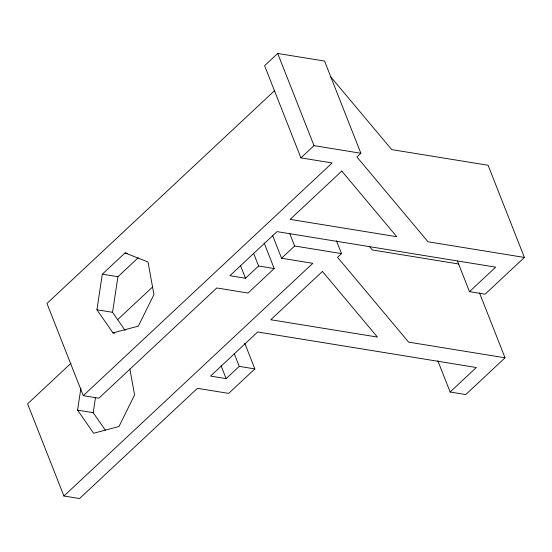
<?xml version="1.0" encoding="UTF-8"?>
<svg xmlns="http://www.w3.org/2000/svg" width="552" height="552" viewBox="0 0 552 552"><rect width="100%" height="100%" fill="white"/><g stroke="black" fill="none" stroke-linecap="round" stroke-linejoin="round"><path stroke-width="0.83" d="M129.886 369.06L134.584 394.956L118.984 426.503L93.619 433.258L77.584 410.136L80.916 388.104M114.609 333.166L112.967 332.897L96.938 309.775L102.313 274.192L125.049 252.933L127.512 253.333M105.349 430.194L93.205 412.675L95.51 397.419M125.187 330.531L112.553 312.315L117.928 276.724L138.207 257.77M330.517 76.611L391.706 149.606L488.085 165.262L524.4 257.446L428.021 241.783L356.902 156.954L360.87 153.249L324.555 61.065L277.704 53.454L264.608 65.702L300.916 157.879L332.152 162.957L83.262 395.653L46.948 303.469L274.468 90.756M70.966 363.285L27.6 403.829L63.915 496.013L79.529 498.546L197.423 388.325L228.659 393.397L254.858 368.908L244.757 343.254M117.479 319.801L152.676 286.895M300.916 157.879L314.019 145.631L360.87 153.249M457.484 261.186L469.483 291.649L495.682 267.154L277.035 231.626L229.873 275.717L245.495 278.256L258.591 266.009L274.213 268.548L264.104 242.894M272.722 235.794L281.568 258.239L294.664 245.992L341.522 253.609L336.465 240.782M274.213 268.548L248.014 293.043L216.777 287.965L98.877 398.192L83.262 395.653M63.915 496.013L312.805 263.318L281.568 258.239M341.522 253.609L337.555 257.315L408.673 342.143L505.052 357.806L479.474 292.877M437.819 360.746L450.135 392.01L476.335 367.515L257.68 331.987L210.526 376.078L226.141 378.617L239.244 366.369L254.858 368.908M524.4 257.446L485.104 294.188L469.483 291.649M505.052 357.806L465.75 394.549L450.135 392.01M112.967 332.897L138.331 326.142L153.932 294.602L148.019 262.021L125.049 252.933M458.871 264.022L372.358 249.959L369.598 246.675M102.313 274.192L117.928 276.724M96.938 309.775L112.553 312.315M77.584 410.136L93.205 412.675M277.704 53.454L314.019 145.631M289.614 233.172L294.664 245.992M253.54 253.182L258.591 266.009M240.437 265.429L245.495 278.256M234.193 353.542L239.244 366.369M221.09 365.79L226.141 378.617M341.778 171.092L290.131 219.379L396.784 236.711L341.778 171.092M322.43 271.453L270.784 319.739L377.437 337.072L322.43 271.453"/></g></svg>
